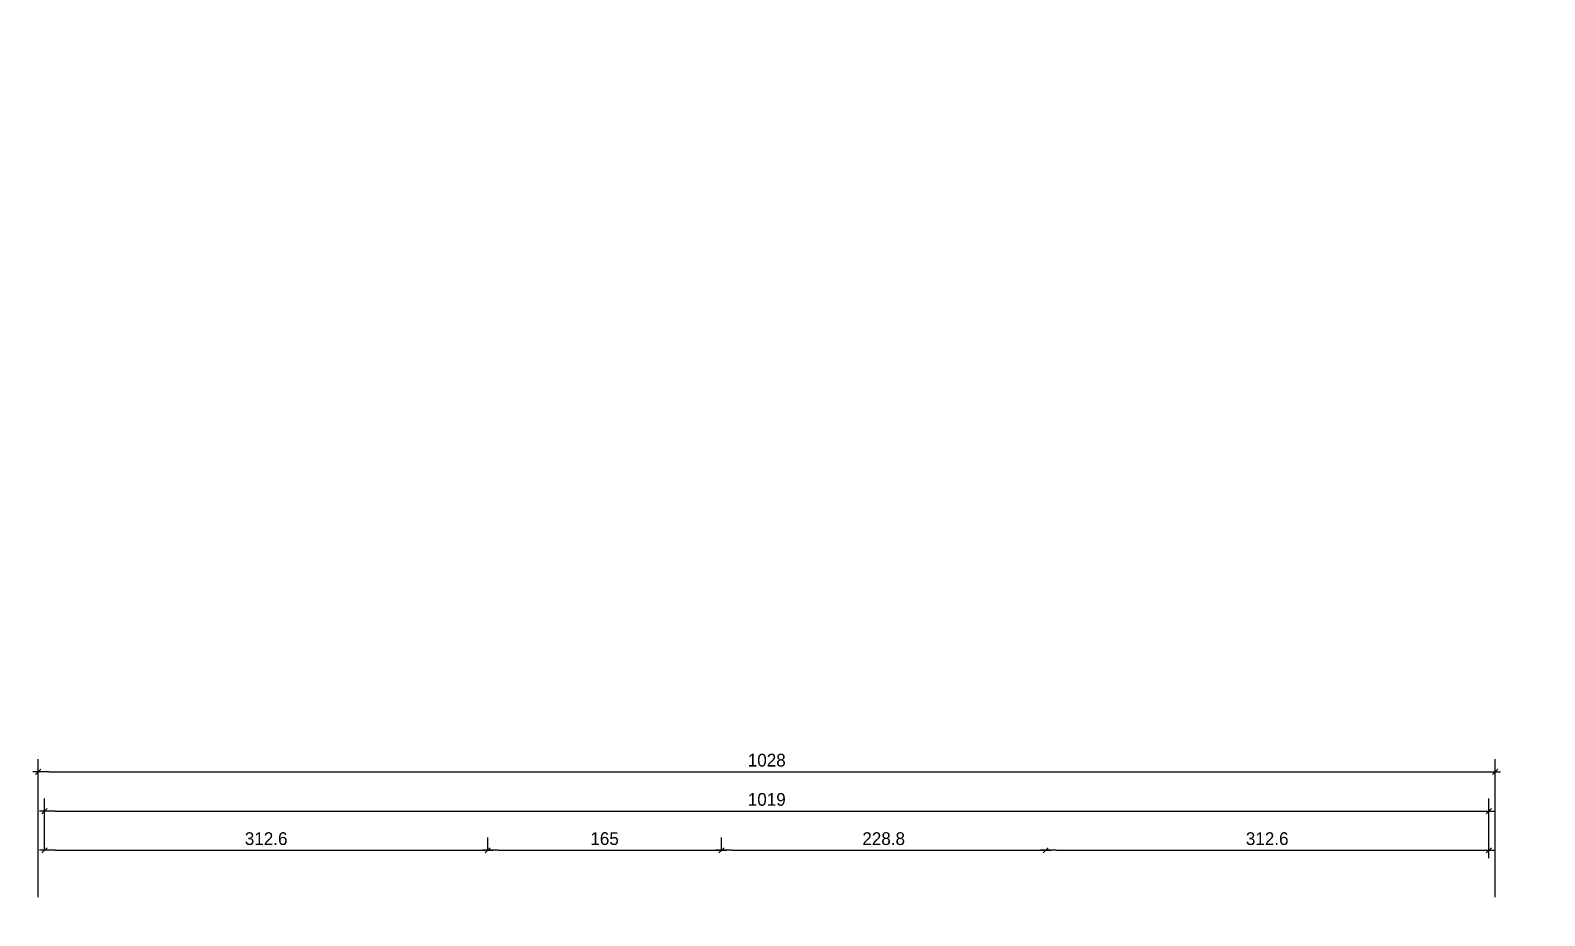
# Model space of a CAD drawing. Header units: millimetres. Extents: x 19458 to 19711, y 4351 to 4752.
# Drawn here: x 19485.17 to 19495.86, y 4522.86 to 4529.12 of the extents above; entities that cross this region are included whole.
import ezdxf

# ---------------------------------------------------------------- set-up
doc = ezdxf.new("R2010")
doc.units = ezdxf.units.MM
for name, color, linetype in [('0 @ 0.5', 7, 'Continuous'), ('cotas', 1, 'Continuous'), ('cotas @ 400', 1, 'Continuous'), ('cotas @ 500', 1, 'Continuous')]:
    doc.layers.add(name, color=color, linetype=linetype)
doc.styles.add('century gothic', font='GOTHIC.TTF')
doc.styles.add('COTAS SMC', font='GOTHIC.TTF')
doc.dimstyles.new('ANOTATIVE 100 SMCONSTRUCCIONES', dxfattribs={"dimscale": 0, "dimtxt": 0.18, "dimasz": 0.15, "dimexe": 0.18, "dimexo": 0.09, "dimgap": 0.1, "dimtad": 1, "dimzin": 0, "dimdsep": 46, "dimtxsty": 'century gothic', "dimblk1": 'FLECHA1', "dimblk2": 'FLECHA1', "dimsah": 1, "dimcen": 0.18, "dimdle": 0.075, "dimclrd": 1, "dimclre": 1, "dimclrt": 2, "dimaunit": 1, "dimadec": 0, "dimazin": 0, "dimtfac": 0.75, "dimtix": 1, "dimtmove": 2, "dimatfit": 3, "dimfxl": 0.09, "dimtvp": 1.5, "dimtfill": 1, "dimtolj": 1, "dimtzin": 0, "dimarcsym": 0})
doc.dimstyles.new('ANOTATIVE CM SMCONSTRUCCIONES', dxfattribs={"dimscale": 0, "dimtxt": 0.18, "dimasz": 0.15, "dimexe": 0.18, "dimexo": 0.18, "dimgap": 0.07, "dimtad": 1, "dimdec": 1, "dimlfac": 100, "dimdsep": 46, "dimtxsty": 'century gothic', "dimblk1": 'FLECHA1', "dimblk2": 'FLECHA1', "dimsah": 1, "dimcen": 0.18, "dimdle": 0.075, "dimclrd": 1, "dimclre": 1, "dimclrt": 2, "dimaunit": 1, "dimadec": 0, "dimazin": 2, "dimtfac": 0.75, "dimtdec": 1, "dimtix": 1, "dimtmove": 2, "dimatfit": 3, "dimfxl": 0.09, "dimtvp": 1.5, "dimtfill": 1, "dimtolj": 1, "dimtzin": 0, "dimarcsym": 0})
doc.dimstyles.new('PIES SMCONSTRUCCIONES', dxfattribs={"dimscale": 0, "dimtxt": 0.18, "dimasz": 0.2, "dimexe": 0.18, "dimexo": 0, "dimgap": 0.1, "dimtad": 1, "dimdec": 0, "dimlfac": 39.370079, "dimzin": 0, "dimdsep": 46, "dimlunit": 4, "dimtxsty": 'COTAS SMC', "dimblk1": 'FLECHA1', "dimblk2": 'FLECHA1', "dimsah": 1, "dimcen": 0.2, "dimdle": 0.075, "dimclrd": 1, "dimclre": 1, "dimclrt": 2, "dimaunit": 1, "dimadec": 0, "dimazin": 0, "dimtfac": 0.75, "dimtdec": 0, "dimtix": 1, "dimtmove": 2, "dimatfit": 3, "dimfxl": 0.09, "dimtvp": 1.5, "dimtfill": 1, "dimtolj": 1, "dimtzin": 0, "dimarcsym": 0})

# ---------------------------------------------------------------- blocks, each defined once
blk = doc.blocks.new('FLECHA1')
at = {"color": 4}
blk.add_line((-0.24618, -0.24808), (0.24808, 0.25), dxfattribs=at)
at = {"color": 1}
blk.add_line((-1, 0), (0.49616, 0), dxfattribs=at)
blk = doc.blocks.new('*D509')
at = {"layer": 'cotas', "color": 1, "lineweight": -2, "transparency": 16777216}
for p, q in [((19614.326, 4625.845), (19614.326, 4700.845)), ((19570.984, 4550.845), (19524.326, 4550.845)), ((19614.326, 4548.43), (19614.326, 4550.845)), ((19570.534, 4548.43), (19524.326, 4548.43)), ((19614.326, 4473.43), (19614.326, 4398.43))]:
    blk.add_line(p, q, dxfattribs=at)
at = {"layer": 'Defpoints', "color": 0, "transparency": 16777216}
for p in [(19614.326, 4550.845), (19615.984, 4550.845), (19615.534, 4548.43)]:
    blk.add_point(p, dxfattribs=at)
at = {"layer": 'cotas', "color": 1, "lineweight": -2, "transparency": 16777216, "xscale": 75, "yscale": 75, "zscale": 75}
for p, rotation in [((19614.326, 4550.845), 270), ((19614.326, 4548.43), 90)]:
    blk.add_blockref('FLECHA1', p, dxfattribs=dict(at, rotation=rotation))
at = {"layer": 'cotas', "color": 2, "transparency": 16777216, "insert": (19517.338, 4549.637), "char_height": 90, "attachment_point": 5, "rotation": 90, "style": 'century gothic', "bg_fill": 3, "box_fill_scale": 1.1, "bg_fill_color": 256, "bg_fill_true_color": 13158600, "bg_fill_transparency": 0}
blk.add_mtext('\\A1;2.42', dxfattribs=at)
blk = doc.blocks.new('*D561')
at = {"layer": 'cotas', "color": 1, "lineweight": -2, "transparency": 16777216}
for p, q in [((19614.326, 4610.845), (19614.326, 4670.845)), ((19579.984, 4550.845), (19542.326, 4550.845)), ((19614.326, 4548.43), (19614.326, 4550.845)), ((19579.534, 4548.43), (19542.326, 4548.43)), ((19614.326, 4488.43), (19614.326, 4428.43))]:
    blk.add_line(p, q, dxfattribs=at)
at = {"layer": 'Defpoints', "color": 0, "transparency": 16777216}
for p in [(19614.326, 4550.845), (19615.984, 4550.845), (19615.534, 4548.43)]:
    blk.add_point(p, dxfattribs=at)
at = {"layer": 'cotas', "color": 1, "lineweight": -2, "transparency": 16777216, "xscale": 60, "yscale": 60, "zscale": 60}
for p, rotation in [((19614.326, 4550.845), 270), ((19614.326, 4548.43), 90)]:
    blk.add_blockref('FLECHA1', p, dxfattribs=dict(at, rotation=rotation))
at = {"layer": 'cotas', "color": 2, "transparency": 16777216, "insert": (19536.735, 4549.637), "char_height": 72, "attachment_point": 5, "rotation": 90, "style": 'century gothic', "bg_fill": 3, "box_fill_scale": 1.1, "bg_fill_color": 256, "bg_fill_true_color": 13158600, "bg_fill_transparency": 0}
blk.add_mtext('\\A1;2.42', dxfattribs=at)
blk = doc.blocks.new('*D564')
at = {"layer": 'cotas', "color": 1, "lineweight": -2, "transparency": 16777216}
for p, q in [((19620.013, 4651.753), (19620.013, 4751.753)), ((19620.417, 4551.753), (19530.013, 4551.753)), ((19620.013, 4550.533), (19620.013, 4551.753)), ((19620.417, 4550.533), (19530.013, 4550.533)), ((19620.013, 4450.533), (19620.013, 4350.533))]:
    blk.add_line(p, q, dxfattribs=at)
at = {"layer": 'Defpoints', "color": 0, "transparency": 16777216}
for p in [(19620.013, 4551.753), (19620.417, 4551.753), (19620.417, 4550.533)]:
    blk.add_point(p, dxfattribs=at)
at = {"layer": 'cotas', "color": 1, "lineweight": -2, "transparency": 16777216, "xscale": 100, "yscale": 100, "zscale": 100}
for p, rotation in [((19620.013, 4551.753), 270), ((19620.013, 4550.533), 90)]:
    blk.add_blockref('FLECHA1', p, dxfattribs=dict(at, rotation=rotation))
at = {"layer": 'cotas', "color": 2, "transparency": 16777216, "insert": (19523.881, 4551.143), "char_height": 90, "attachment_point": 5, "rotation": 90, "style": 'COTAS SMC', "bg_fill": 3, "box_fill_scale": 1.1, "bg_fill_color": 256, "bg_fill_true_color": 13158600, "bg_fill_transparency": 0}
blk.add_mtext("\\A1;4'", dxfattribs=at)
blk = doc.blocks.new('*D130')
at = {"color": 1, "lineweight": -2, "transparency": 16777216}
for p, q in [((19485.274, 4523.33), (19485.274, 4523.415)), ((19488.4, 4523.33), (19488.4, 4523.415)), ((19485.349, 4523.325), (19488.325, 4523.325))]:
    blk.add_line(p, q, dxfattribs=at)
at = {"layer": 'Defpoints', "color": 0, "transparency": 16777216}
for p in [(19488.4, 4523.325), (19485.274, 4523.24), (19488.4, 4523.24)]:
    blk.add_point(p, dxfattribs=at)
at = {"color": 1, "lineweight": -2, "transparency": 16777216, "xscale": 0.075, "yscale": 0.075, "zscale": 0.075, "rotation": 180}
blk.add_blockref('FLECHA1', (19485.274, 4523.325), dxfattribs=at)
at = {"color": 1, "lineweight": -2, "transparency": 16777216, "xscale": 0.075, "yscale": 0.075, "zscale": 0.075}
blk.add_blockref('FLECHA1', (19488.4, 4523.325), dxfattribs=at)
at = {"color": 2, "transparency": 16777216, "insert": (19486.837, 4523.407), "char_height": 0.09, "attachment_point": 5, "style": 'century gothic', "bg_fill": 3, "box_fill_scale": 1.1, "bg_fill_color": 256, "bg_fill_true_color": 13158600, "bg_fill_transparency": 0}
blk.add_mtext('\\A1;312.6', dxfattribs=at)
blk = doc.blocks.new('*D131')
at = {"color": 1, "lineweight": -2, "transparency": 16777216}
for p, q in [((19488.4, 4523.33), (19488.4, 4523.415)), ((19490.05, 4523.32), (19490.05, 4523.415)), ((19488.475, 4523.325), (19489.975, 4523.325))]:
    blk.add_line(p, q, dxfattribs=at)
at = {"layer": 'Defpoints', "color": 0, "transparency": 16777216}
for p in [(19490.05, 4523.325), (19488.4, 4523.24), (19490.05, 4523.23)]:
    blk.add_point(p, dxfattribs=at)
at = {"color": 1, "lineweight": -2, "transparency": 16777216, "xscale": 0.075, "yscale": 0.075, "zscale": 0.075, "rotation": 180}
blk.add_blockref('FLECHA1', (19488.4, 4523.325), dxfattribs=at)
at = {"color": 1, "lineweight": -2, "transparency": 16777216, "xscale": 0.075, "yscale": 0.075, "zscale": 0.075}
blk.add_blockref('FLECHA1', (19490.05, 4523.325), dxfattribs=at)
at = {"color": 2, "transparency": 16777216, "insert": (19489.225, 4523.407), "char_height": 0.09, "attachment_point": 5, "style": 'century gothic', "bg_fill": 3, "box_fill_scale": 1.1, "bg_fill_color": 256, "bg_fill_true_color": 13158600, "bg_fill_transparency": 0}
blk.add_mtext('\\A1;165', dxfattribs=at)
blk = doc.blocks.new('*D132')
at = {"color": 1, "lineweight": -2, "transparency": 16777216}
for p, q in [((19490.05, 4523.32), (19490.05, 4523.415)), ((19490.125, 4523.325), (19492.262, 4523.325))]:
    blk.add_line(p, q, dxfattribs=at)
at = {"layer": 'Defpoints', "color": 0, "transparency": 16777216}
for p in [(19492.337, 4523.325), (19492.337, 4523.325), (19490.05, 4523.23)]:
    blk.add_point(p, dxfattribs=at)
at = {"color": 1, "lineweight": -2, "transparency": 16777216, "xscale": 0.075, "yscale": 0.075, "zscale": 0.075, "rotation": 180}
blk.add_blockref('FLECHA1', (19490.05, 4523.325), dxfattribs=at)
at = {"color": 1, "lineweight": -2, "transparency": 16777216, "xscale": 0.075, "yscale": 0.075, "zscale": 0.075}
blk.add_blockref('FLECHA1', (19492.337, 4523.325), dxfattribs=at)
at = {"color": 2, "transparency": 16777216, "insert": (19491.194, 4523.407), "char_height": 0.09, "attachment_point": 5, "style": 'century gothic', "bg_fill": 3, "box_fill_scale": 1.1, "bg_fill_color": 256, "bg_fill_true_color": 13158600, "bg_fill_transparency": 0}
blk.add_mtext('\\A1;228.8', dxfattribs=at)
blk = doc.blocks.new('*D133')
at = {"color": 1, "lineweight": -2, "transparency": 16777216}
for p, q in [((19495.464, 4523.302), (19495.464, 4523.415)), ((19492.412, 4523.325), (19495.389, 4523.325))]:
    blk.add_line(p, q, dxfattribs=at)
at = {"layer": 'Defpoints', "color": 0, "transparency": 16777216}
for p in [(19492.337, 4523.325), (19495.464, 4523.325), (19495.464, 4523.212)]:
    blk.add_point(p, dxfattribs=at)
at = {"color": 1, "lineweight": -2, "transparency": 16777216, "xscale": 0.075, "yscale": 0.075, "zscale": 0.075, "rotation": 180}
blk.add_blockref('FLECHA1', (19492.337, 4523.325), dxfattribs=at)
at = {"color": 1, "lineweight": -2, "transparency": 16777216, "xscale": 0.075, "yscale": 0.075, "zscale": 0.075}
blk.add_blockref('FLECHA1', (19495.464, 4523.325), dxfattribs=at)
at = {"color": 2, "transparency": 16777216, "insert": (19493.9, 4523.407), "char_height": 0.09, "attachment_point": 5, "style": 'century gothic', "bg_fill": 3, "box_fill_scale": 1.1, "bg_fill_color": 256, "bg_fill_true_color": 13158600, "bg_fill_transparency": 0}
blk.add_mtext('\\A1;312.6', dxfattribs=at)
blk = doc.blocks.new('*D134')
at = {"color": 1, "lineweight": -2, "transparency": 16777216}
for p, q in [((19485.274, 4523.33), (19485.274, 4523.691)), ((19495.464, 4523.27), (19495.464, 4523.691)), ((19485.349, 4523.601), (19495.389, 4523.601))]:
    blk.add_line(p, q, dxfattribs=at)
at = {"layer": 'Defpoints', "color": 0, "transparency": 16777216}
for p in [(19495.464, 4523.601), (19485.274, 4523.24), (19495.464, 4523.18)]:
    blk.add_point(p, dxfattribs=at)
at = {"color": 1, "lineweight": -2, "transparency": 16777216, "xscale": 0.075, "yscale": 0.075, "zscale": 0.075, "rotation": 180}
blk.add_blockref('FLECHA1', (19485.274, 4523.601), dxfattribs=at)
at = {"color": 1, "lineweight": -2, "transparency": 16777216, "xscale": 0.075, "yscale": 0.075, "zscale": 0.075}
blk.add_blockref('FLECHA1', (19495.464, 4523.601), dxfattribs=at)
at = {"color": 2, "transparency": 16777216, "insert": (19490.369, 4523.684), "char_height": 0.09, "attachment_point": 5, "style": 'century gothic', "bg_fill": 3, "box_fill_scale": 1.1, "bg_fill_color": 256, "bg_fill_true_color": 13158600, "bg_fill_transparency": 0}
blk.add_mtext('\\A1;1019', dxfattribs=at)
blk = doc.blocks.new('*D113')
at = {"color": 1, "lineweight": -2, "transparency": 16777216}
for p, q in [((19485.229, 4522.995), (19485.229, 4523.969)), ((19495.509, 4522.995), (19495.509, 4523.969)), ((19485.304, 4523.879), (19495.434, 4523.879))]:
    blk.add_line(p, q, dxfattribs=at)
at = {"layer": 'Defpoints', "color": 0, "transparency": 16777216}
for p in [(19495.509, 4523.879), (19485.229, 4522.905), (19495.509, 4522.905)]:
    blk.add_point(p, dxfattribs=at)
at = {"color": 1, "lineweight": -2, "transparency": 16777216, "xscale": 0.075, "yscale": 0.075, "zscale": 0.075, "rotation": 180}
blk.add_blockref('FLECHA1', (19485.229, 4523.879), dxfattribs=at)
at = {"color": 1, "lineweight": -2, "transparency": 16777216, "xscale": 0.075, "yscale": 0.075, "zscale": 0.075}
blk.add_blockref('FLECHA1', (19495.509, 4523.879), dxfattribs=at)
at = {"color": 2, "transparency": 16777216, "insert": (19490.369, 4523.961), "char_height": 0.09, "attachment_point": 5, "style": 'century gothic', "bg_fill": 3, "box_fill_scale": 1.1, "bg_fill_color": 256, "bg_fill_true_color": 13158600, "bg_fill_transparency": 0}
blk.add_mtext('\\A1;1028', dxfattribs=at)
blk = doc.blocks.new('*U796')
at = {"layer": 'cotas @ 500'}
dim = blk.add_linear_dim(base=(19614.326038274, 4550.84482378), p1=(19615.533859709, 4548.42982378), p2=(19615.98360808, 4550.84482378), angle=90, dimstyle='ANOTATIVE 100 SMCONSTRUCCIONES', override={"dimscale": 500, "dimtix": 1, "dimtofl": 1, "dimtmove": 1, "dimatfit": 1}, dxfattribs=at)
dim.commit()
dim.dimension.update_dxf_attribs({"geometry": '*D509', "text_midpoint": (19517.337595038, 4549.63732378)})
at = {"layer": 'cotas @ 400'}
dim = blk.add_linear_dim(base=(19614.326038274, 4550.84482378), p1=(19615.533859709, 4548.42982378), p2=(19615.98360808, 4550.84482378), angle=90, dimstyle='ANOTATIVE 100 SMCONSTRUCCIONES', override={"dimscale": 400, "dimtix": 1, "dimtofl": 1, "dimtmove": 1, "dimatfit": 1}, dxfattribs=at)
dim.commit()
dim.dimension.update_dxf_attribs({"geometry": '*D561', "text_midpoint": (19536.735283685, 4549.63732378)})
blk = doc.blocks.new('*U798')
at = {"layer": 'cotas @ 500'}
dim = blk.add_linear_dim(base=(19620.013, 4551.753), p1=(19620.417, 4550.533), p2=(19620.417, 4551.753), angle=90, dimstyle='PIES SMCONSTRUCCIONES', override={"dimscale": 500, "dimtix": 1, "dimtofl": 1, "dimtmove": 2, "dimatfit": 3}, dxfattribs=at)
dim.commit()
dim.dimension.update_dxf_attribs({"geometry": '*D564', "text_midpoint": (19523.881, 4551.143)})

msp = doc.modelspace()

# ---------------------------------------------------------------- block references
at = {"layer": 'cotas'}
msp.add_blockref('*U796', (0, 0), dxfattribs=at)

# ---------------------------------------------------------------- next in the draw order: block references
msp.add_blockref('*U798', (0, 0), dxfattribs=at)

# ---------------------------------------------------------------- next in the draw order: dimensions: what is measured, and where the dimension line sits
at = {"layer": '0 @ 0.5'}
dim = msp.add_linear_dim(base=(19488.3998, 4523.3245), p1=(19485.2736, 4523.24), p2=(19488.3998, 4523.24), dimstyle='ANOTATIVE CM SMCONSTRUCCIONES', override={"dimscale": 0.5, "dimtix": 1, "dimtofl": 1, "dimtmove": 2, "dimatfit": 3}, dxfattribs=at)
dim.commit()
dim.dimension.update_dxf_attribs({"geometry": '*D130', "text_midpoint": (19486.8367, 4523.4068)})

# ---------------------------------------------------------------- next in the draw order: dimensions: what is measured, and where the dimension line sits
dim = msp.add_linear_dim(base=(19490.0498, 4523.3245), p1=(19488.3998, 4523.24), p2=(19490.0498, 4523.2297), dimstyle='ANOTATIVE CM SMCONSTRUCCIONES', override={"dimscale": 0.5, "dimtix": 1, "dimtofl": 1, "dimtmove": 2, "dimatfit": 3}, dxfattribs=at)
dim.commit()
dim.dimension.update_dxf_attribs({"geometry": '*D131', "text_midpoint": (19489.2248, 4523.4068)})

# ---------------------------------------------------------------- next in the draw order: dimensions: what is measured, and where the dimension line sits
dim = msp.add_linear_dim(base=(19492.33731, 4523.32453), p1=(19490.04979, 4523.22971), p2=(19492.33731, 4523.32453), dimstyle='ANOTATIVE CM SMCONSTRUCCIONES', override={"dimscale": 0.5, "dimtix": 1, "dimtofl": 1, "dimtmove": 2, "dimatfit": 3}, dxfattribs=at)
dim.commit()
dim.dimension.update_dxf_attribs({"geometry": '*D132', "text_midpoint": (19491.19355, 4523.4068)})

# ---------------------------------------------------------------- next in the draw order: dimensions: what is measured, and where the dimension line sits
dim = msp.add_linear_dim(base=(19495.4635, 4523.3245), p1=(19492.3373, 4523.3245), p2=(19495.4635, 4523.2122), dimstyle='ANOTATIVE CM SMCONSTRUCCIONES', override={"dimscale": 0.5, "dimtix": 1, "dimtofl": 1, "dimtmove": 2, "dimatfit": 3}, dxfattribs=at)
dim.commit()
dim.dimension.update_dxf_attribs({"geometry": '*D133', "text_midpoint": (19493.9004, 4523.4068)})

# ---------------------------------------------------------------- next in the draw order: dimensions: what is measured, and where the dimension line sits
dim = msp.add_linear_dim(base=(19495.4635, 4523.6013), p1=(19485.2736, 4523.24), p2=(19495.4635, 4523.1797), dimstyle='ANOTATIVE CM SMCONSTRUCCIONES', override={"dimscale": 0.5, "dimtix": 1, "dimtofl": 1, "dimtmove": 2, "dimatfit": 3}, dxfattribs=at)
dim.commit()
dim.dimension.update_dxf_attribs({"geometry": '*D134', "text_midpoint": (19490.3686, 4523.6835)})

# ---------------------------------------------------------------- next in the draw order: dimensions: what is measured, and where the dimension line sits
dim = msp.add_linear_dim(base=(19495.5085, 4523.8785), p1=(19485.2286, 4522.9054), p2=(19495.5085, 4522.9054), dimstyle='ANOTATIVE CM SMCONSTRUCCIONES', override={"dimscale": 0.5, "dimtix": 1, "dimtofl": 1, "dimtmove": 2, "dimatfit": 3}, dxfattribs=at)
dim.commit()
dim.dimension.update_dxf_attribs({"geometry": '*D113', "text_midpoint": (19490.3686, 4523.9608)})

doc.saveas('drawing.dxf')
